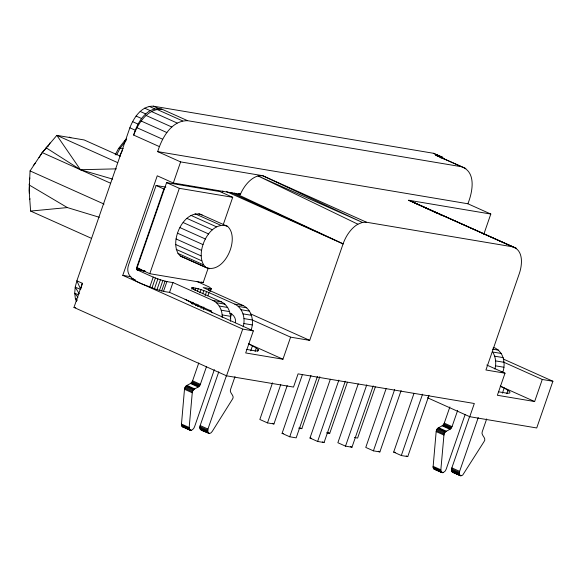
<?xml version="1.0" encoding="UTF-8"?>
<svg xmlns="http://www.w3.org/2000/svg" width="582" height="582" viewBox="0 0 582 582"><rect width="100%" height="100%" fill="white"/><g stroke="black" fill="none" stroke-linecap="round" stroke-linejoin="round"><path stroke-width="0.87" d="M222.157 317.394C222.528 310.686 219.232 303.542 213.041 300.494L172.963 282.525C160.174 281.252 148.701 274.988 137.17 269.873L136.508 269.08L136.523 267.909L163.855 188.975L164.364 189.063M230.53 321.279C231.389 313.836 228.537 305.361 221.451 301.905L195.581 290.309L192.242 288.563L191.587 287.581L198.287 288.708L206.552 291.538L234.844 304.16C242.92 308.162 245.633 318.565 243.174 326.764M235.535 322.712C236.125 318.689 233.869 314.389 229.825 313.262M249.532 329.507L251.213 329.79C254.167 321.213 251.941 309.886 243.254 305.572L203.176 287.61L211.215 288.672L209.389 287.064L197.174 281.535M494.853 369.075C496.533 363.415 495.733 357.137 492.765 352.037L501.175 353.449C504.514 359.05 504.87 365.969 502.892 372.102L501.204 371.818M120.336 156.165L84.164 139.956L56.84 135.359L42.21 152.586L30.068 170.919L29.1 190.438L30.62 211.07L91.454 238.336M203.635 309.704L203.78 307.034M29.391 186.975L29.413 192.977M198.833 213.594L227.606 226.362C240.584 238.387 224.186 274.74 205.861 267.494L180.369 256.065C167.39 244.04 183.788 207.687 202.114 214.94M205.861 267.494C192.882 255.469 209.28 219.116 227.606 226.362M214.343 369.635L194.548 426.802L193.566 428.687L191.493 430.338L190.198 430.258L182.421 426.773L181.402 424.947L184.487 389.271C184.596 384.302 191.347 385.058 192.584 380.824L198.775 362.95M190.198 430.258L189.354 429.232L189.172 427.501L192.264 392.755C192.366 387.787 199.124 388.543 200.361 384.309L206.552 366.434M465.134 414.508L446.219 469.114L445.245 470.998L443.164 472.649L441.876 472.577L434.099 469.092L433.073 467.259L436.165 431.582C436.267 426.613 443.026 427.37 444.262 423.143L449.864 406.964M441.876 472.577L441.032 471.544L440.85 469.812L443.942 435.067C444.044 430.098 450.803 430.855 452.039 426.628L457.641 410.448M234.997 376.619L230.574 389.394C228.915 393.199 235.477 395.687 232.254 399.478L212.27 431.378L210.968 432.863L209.549 433.51C206.581 431.24 197.8 431.393 200.164 425.566L218.781 371.818M209.549 433.51L207.927 432.644L207.941 429.05L226.551 375.303M486.676 418.931L482.252 431.706C480.594 435.511 487.156 437.999 483.933 441.789L462.646 475.181L460.573 475.778L452.25 472.002L451.479 469.87L451.843 467.884L469.572 416.69M460.573 475.778L459.344 474.228L459.62 471.369L478.229 417.614M427.479 397.761L469.754 416.705L536.72 427.966L552.9 381.254L542.279 379.464L534.632 401.536L497.37 395.273L505.009 373.2L485.926 369.992L519.34 273.504C522.345 264.795 523.647 250.144 512.596 246.804L366.565 222.251L362.375 222.419L357.894 224.215A25.761 14.994 -65.9 0 0 343.096 243.873L309.682 340.361L290.6 337.153L282.954 359.218L248.652 343.846L256.306 347.978L258.233 349.666L258.117 350.699L255.978 350.997L246.339 349.375M197.807 306.488L198.091 304.706M29.435 183.33L29.122 184.938L67.337 207.57L99.333 217.282M80.963 288.556L82.346 283.281L76.868 280.822L129.859 127.793C133.685 117.848 141.339 105.844 153.328 106.171L433.306 153.248L442.415 157.184L444.095 158.995M192.722 304.291L193.18 302.56M469.754 416.705L474.323 403.501L298.079 373.87L293.51 387.074L226.536 375.812L73.979 307.442L82.346 283.281M159.41 146.62L133.664 135.082C137.236 122.773 146.649 105.859 161.832 109.14L187.579 120.678L461.511 166.728C476.629 171.952 472.548 192.249 467.87 203.765L157.678 151.618C161.985 137.927 171.195 120.576 187.579 120.678M282.954 359.218L245.691 352.954L253.337 330.889L242.709 329.099L122.78 275.351L157.256 175.8L173.312 183.003L240.41 194.279A25.761 14.994 -65.9 0 1 258.052 175.975L262.7 175.699L366.565 222.251M165.892 187.142L156.085 185.491L128.753 264.424C123.588 278.458 139.942 283.158 149.829 286.897C156.1 289.669 162.749 291.524 169.558 292.353L209.644 310.315L212.452 312.825M223.255 224.623L232.713 197.305L219.967 191.594L166.59 182.617L137.032 267.989L149.778 273.7L203.154 282.677L208.174 268.164M173.312 183.003L180.616 161.898L262.7 175.699L362.375 222.419L258.052 175.975L357.894 224.215M149.778 273.7L179.336 188.328L232.713 197.305M149.829 286.897L153.226 277.068M152.011 287.814L155.416 277.992M154.463 288.745L157.86 278.916M157.002 289.618L160.406 279.789M159.468 290.367L162.873 280.546M161.694 290.956L165.092 281.135M163.513 291.335L166.918 281.513M169.558 292.353L172.963 282.525M222.28 192.686L222.87 190.976M191.791 289.116L192.358 287.479M193.239 289.276L193.806 287.639M194.977 290.513L195.828 288.061M197.436 291.167L198.287 288.708M199.888 292.819L201.023 289.545M202.703 293.786L203.838 290.513M205.133 295.634L206.552 291.538M208.647 290.258L209.214 288.621M207.839 295.838L208.974 292.564M209.673 291.226L210.524 288.767M210.4 290.796L211.251 288.337M210.364 291.131L211.215 288.672M230.261 317.954L231.731 313.713M226.536 375.812L242.709 329.099M250.718 350.837L252.486 345.744M255.134 351.375L256.306 347.978M257.644 351.368L258.233 349.666M272.522 382.832L259.834 419.469L267.48 422.896L273.926 423.98L287.202 385.64M267.48 422.896L280.757 384.557M317.416 376.51L296.173 437.86L289.727 436.776L282.081 433.35L302.436 374.553M289.727 436.776L310.97 375.426M298.595 428.126L301.818 428.672L319.816 376.7M345.308 381.203L324.065 442.546L317.619 441.462L309.973 438.035L330.336 379.246M317.619 441.462L338.862 380.119M326.495 432.819L329.718 433.364L347.418 382.236M358.228 383.938L337.873 442.727L345.519 446.154L351.965 447.238L373.208 385.895M345.519 446.154L366.762 384.811M375.317 386.928L357.617 438.05L354.394 437.511M386.128 388.631L365.765 447.42L373.418 450.846L379.864 451.93L401.107 390.58M373.418 450.846L394.661 389.496M428.999 395.273L407.756 456.615L401.311 455.531L393.665 452.105L414.02 393.316M401.311 455.531L422.554 394.189M483.795 234.306L490.808 214.045L467.87 203.765M502.397 393.156L504.158 388.056L500.258 386.179M506.806 393.687L507.984 390.289L504.158 388.056M29.34 179.547L29.915 177.99M201.037 308.315L201.714 306.649M133.664 135.082C138.254 123.144 147.442 108.739 161.832 109.14M195.814 305.688L196.6 304.11M115.178 154.863L118.502 148.57L124.766 140.575L126.672 138.967M116.604 154.885L120.205 148.083L126.149 140.488M119.419 156.267L122.606 150.229M49.012 144.773L49.987 142.961M191.325 303.76L192.184 302.182M38.987 157.678L42.21 152.586L46.327 147.995M33.261 165.644L35.218 163.171M47.506 146.686L48.684 145.376L46.007 147.719L80.44 169.718L112.682 179.111M29.478 199.408L30.148 198.913M124.766 140.575L125.996 139.84M201.772 430.033L202.478 429.822M118.502 148.57L120.205 148.083L123.406 148.716M30.62 211.07L67.337 207.57M116.429 168.86L80.44 169.718L56.84 135.359L117.666 162.625M452.803 472.293L461.22 475.829M461.511 166.728L435.765 155.19L438.784 155.7L442.415 157.184M490.808 214.045L408.731 200.252L512.596 246.804M136.523 267.909L138.807 268.287M136.435 268.302L140 268.899M136.428 268.702L140.888 269.451M136.508 269.08L141.855 269.983M136.668 269.422L143.798 270.615M136.894 269.692L144.918 271.037M137.17 269.873L145.194 271.219M122.78 275.351L130.819 276.705M131.59 278.276L133.373 278.574M133.765 279.695L135.555 279.993M213.041 300.494L221.451 301.905M234.844 304.16L243.254 305.572M493.252 347.6L494.933 347.883L498.381 350.131L501.175 353.449M216.497 302.742L224.907 304.153M238.3 306.408L246.71 307.82M492.496 349.142L498.381 350.131M219.29 306.059L227.7 307.471M241.094 309.726L249.503 311.137M221.233 310.213L229.643 311.625M243.036 313.88L251.446 315.291M494.715 356.191L503.124 357.603M209.644 310.315L211.324 310.599M222.2 314.92L230.61 316.339M244.004 318.587L252.413 320.005M495.682 360.898L504.092 362.317M243.923 323.534L252.333 324.945M495.602 365.845L504.012 367.264M73.979 307.442L75.755 307.74M282.081 433.35L283.689 433.619M309.973 438.035L311.588 438.311M393.665 452.105L395.28 452.381M498.818 391.861L507.657 393.308L509.796 393.01L509.905 391.977L507.984 390.289M434.099 469.092L442.48 472.737M182.421 426.773L183.032 426.941M76.911 299.228L75.376 298.653L74.707 293.248L75.216 287.166L76.868 280.822L80.731 289.429L75.216 287.166L79.283 293.859M238.758 193.661L240.41 194.279L238.802 193.559M78.621 294.747L74.707 293.248L78.003 297.286M435.765 155.19L465.862 168.511M69.258 137.105L70.88 137.767M180.369 256.065L209.149 268.833M412.689 201.976L408.731 200.252L516.227 248.281L412.689 201.976L437.417 213.448M433.306 153.248L438.784 155.7M153.328 106.171L158.813 108.63M156.798 109.336L182.544 120.874M149.138 106.339L154.616 108.798M144.656 108.143L150.134 110.595M151.422 111.497L177.168 123.035M140.197 111.453L145.682 113.912M146.075 115.476L171.821 127.014M136.064 116.058L141.542 118.51M141.113 120.998L166.859 132.536M132.536 121.631L138.021 124.082M136.879 127.684L162.625 139.222M129.859 127.793L135.337 130.252M157.678 151.618L180.616 161.898M226.478 191.609L343.096 243.873L234.611 193.093M166.59 182.617L179.336 188.328M156.085 185.491L163.855 188.975M195.028 213.747L220.52 225.169M190.969 215.384L216.453 226.805M503.277 359.014L552.9 381.254M42.21 152.586L110.544 183.206M186.924 218.388L212.415 229.81M503.343 362.019L542.279 379.464M183.177 222.557L208.662 233.979M486.785 365.03L505.009 373.2M179.976 227.613L205.468 239.035M177.546 233.2L203.038 244.622M30.068 170.919L104.047 204.078M176.048 238.947L201.539 250.376M500.324 386.157L534.632 401.536M175.589 244.462L201.081 255.891M176.193 249.365L201.685 260.787M177.823 253.323L203.314 264.752M201.561 281.964L203.154 282.677M250.958 314.04L309.682 340.361M252.493 320.071L290.6 337.153M253.337 330.889L195.348 304.895L185.069 299.308M444.262 423.143L452.039 426.628M443.884 424.002L451.661 427.486M443.382 424.773L451.159 428.257M442.8 425.398L450.57 428.883M442.167 425.828L449.944 429.312M438.53 427.661L446.307 431.146M437.853 428.134L445.63 431.618M437.228 428.832L445.004 432.317M436.711 429.691L444.488 433.175M436.347 430.636L444.124 434.121M436.165 431.582L443.942 435.067M451.843 467.884L459.62 471.369M451.574 468.896L459.351 472.38M451.479 469.87L459.256 473.355M451.567 470.743L459.344 474.228M451.828 471.471L459.605 474.956M452.25 472.002L460.02 475.487M433.073 466.328L440.85 469.812M433.073 467.259L440.85 470.743M406.229 455.932L407.756 456.615M433.255 468.059L441.032 471.544M436.944 469.863L439.279 470.903M440.836 471.602L443.164 472.649M433.605 468.685L441.382 472.169M378.329 451.246L379.864 451.93M328.19 432.673L329.718 433.364M350.437 446.554L351.965 447.238M300.29 427.988L301.818 428.672M192.584 380.824L200.361 384.309M192.206 381.69L199.982 385.175M191.704 382.461L199.481 385.946M322.537 441.862L324.065 442.546M191.122 383.087L198.891 386.572M190.496 383.516L198.266 387.001M272.391 423.296L273.926 423.98M186.851 385.349L194.628 388.834M186.175 385.822L193.952 389.307M185.556 386.521L193.326 389.998M185.032 387.372L192.809 390.857M184.669 388.318L192.446 391.802M184.487 389.271L192.264 392.755M200.164 425.566L207.941 429.05M199.895 426.584L207.672 430.069M199.808 427.559L207.578 431.044M199.895 428.432L207.665 431.917M200.15 429.16L207.927 432.644M200.572 429.683L208.894 433.466M181.395 424.016L189.172 427.501M181.402 424.947L189.172 428.425M181.584 425.748L189.354 429.232M186.051 427.894L188.379 428.941M189.936 429.64L191.493 430.338M181.933 426.366L190.809 430.425M230.959 192.504L343.096 243.873M439.068 214.212L442.364 215.74M77.282 300.385L75.376 298.653L76.577 301.563M440.116 156.973L441.236 158.18M436.929 154.725L438.057 155.932"/></g></svg>
